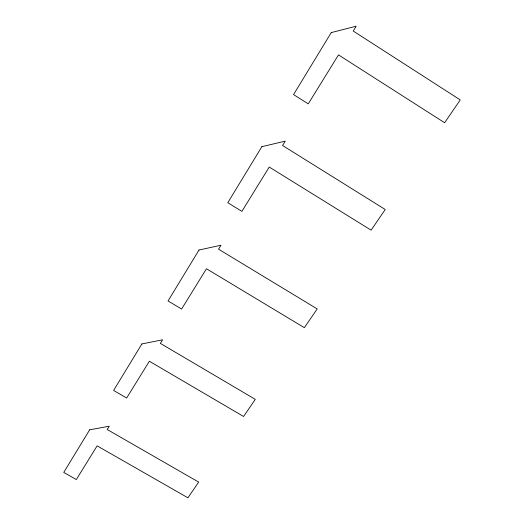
<?xml version="1.0" encoding="UTF-8"?>
<svg xmlns="http://www.w3.org/2000/svg" width="524" height="524" viewBox="0 0 524 524"><rect width="100%" height="100%" fill="white"/><g stroke="black" fill="none" stroke-linecap="round" stroke-linejoin="round"><path stroke-width="0.79" d="M89.656 429.824L63.745 472.425L76.321 479.552L97.13 445.845L187.919 497.8L198.668 482.1L107.21 429.516L109.247 426.215L89.656 429.824M141.893 343.941L113.616 390.439L126.664 398.011L149.366 361.233L243.575 416.482L255.299 399.354L160.377 343.397L162.604 339.794L141.893 343.941M199.022 250.013L168.04 300.953L181.599 309.029L206.463 268.747L304.352 327.69L317.197 308.924L218.541 249.188L220.984 245.232L199.022 250.013M261.882 146.661L227.783 202.722L241.892 211.355L269.251 167.051L371.103 230.167L385.238 209.515L282.554 145.495L285.246 141.139L261.882 146.661M331.26 32.593L293.551 94.589L308.256 103.863L338.491 54.889L444.627 122.74L460.255 99.914L353.222 31.034L356.202 26.2L331.26 32.593"/></g></svg>
